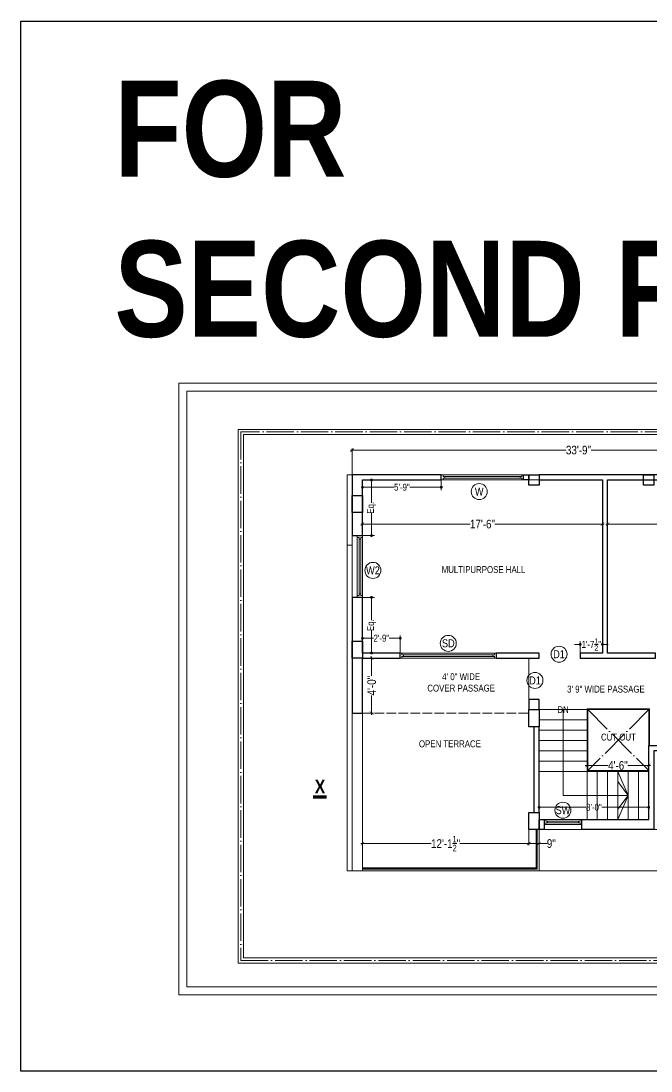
# Model space of a CAD drawing. Header units: millimetres. Extents: x 56222 to 163527, y -177397 to -121287.
# Drawn here: x 158012 to 158564, y -176844 to -175925 of the extents above; entities that cross this region are included whole.
import ezdxf

# ---------------------------------------------------------------- set-up
doc = ezdxf.new("R2010")
doc.units = ezdxf.units.MM
doc.header["$MEASUREMENT"] = 0
doc.header["$PDMODE"] = 35
doc.linetypes.add('ACAD_ISO02W100', pattern=[15, 12, -3])
doc.linetypes.add('ACAD_ISO04W100', pattern=[30, 24, -3, 0, -3])
doc.layers.get('Defpoints').update_dxf_attribs({"color": 220})
for name, color, linetype, lineweight in [('COLUMN', 1, 'Continuous', 30), ('ELEVATION', 250, 'Continuous', 9), ('FIRST FLOOR', 7, 'Continuous', 9), ('FIRST FLOOR ( DIM )', 250, 'Continuous', 9), ('FIRST FLOOR ( TEXT )', 7, 'Continuous', 9), ('FIRST FLOOR_( D - W & RAILING )', 251, 'Continuous', 9), ('FIRST FLOOR_( STAIR )', 251, 'Continuous', 9), ('GROUND FLOOR', 7, 'Continuous', 9), ('GROUND FLOOR  ( DIM )', 7, 'Continuous', 9), ('GROUND FLOOR ( DW_RAIL )', 7, 'Continuous', 9), ('SECOND FLOOR', 7, 'Continuous', 9), ('SECOND FLOOR  ( PLINE )', 251, 'Continuous', 30), ('SECOND FLOOR ( DIM )', 7, 'Continuous', 9), ('SECOND FLOOR ( DW_RAIL )', 7, 'Continuous', 9), ('SECOND FLOOR ( PLine )', 7, 'Continuous', 30), ('SECOND FLOOR ( TEXT )', 7, 'Continuous', 9), ('SECTION', 7, 'Continuous', 9), ('X_SHEET', 7, 'Continuous', 9)]:
    doc.layers.add(name, color=color, linetype=linetype, lineweight=lineweight)
doc.styles.add('Cn BT~6', font='swissc.ttf', dxfattribs={"height": 6})
doc.styles.add("Cn_BT_0'-0", font='swissc.ttf')
doc.styles.add('Cn_BT_7', font='swissc.ttf', dxfattribs={"height": 7})
doc.styles.add('Cn_BT_7½', font='swissc.ttf', dxfattribs={"height": 7.5})
doc.styles.add('KATHA', font='swissc.ttf')
doc.dimstyles.new('Cn BT~6', dxfattribs={"dimtxt": 0.18, "dimasz": 2.5, "dimexe": 2.5, "dimexo": 0, "dimgap": 0.09, "dimtad": 0, "dimdec": 3, "dimzin": 3, "dimdsep": 46, "dimlunit": 4, "dimtxsty": 'Cn BT~6', "dimblk": 'DOT', "dimcen": 0.09, "dimdle": 2, "dimclrd": 250, "dimclre": 250, "dimclrt": 5, "dimadec": 0, "dimazin": 0, "dimtfac": 0.75, "dimtdec": 3, "dimtofl": 0, "dimtmove": 0, "dimatfit": 3, "dimfxl": 1, "dimtolj": 1, "dimtzin": 0, "dimlwd": 15, "dimlwe": 15, "dimarcsym": 0})
doc.dimstyles.new('Cn_BT_7½', dxfattribs={"dimtxt": 9, "dimasz": 3, "dimexe": 1.5, "dimexo": 0, "dimgap": 0.09, "dimtad": 0, "dimdec": 3, "dimzin": 3, "dimdsep": 46, "dimlunit": 4, "dimtxsty": 'Cn_BT_7½', "dimblk": 'ARCHTICK', "dimcen": 0.09, "dimdle": 1.5, "dimclrd": 251, "dimclre": 251, "dimclrt": 14, "dimadec": 0, "dimazin": 0, "dimtfac": 0.75, "dimtdec": 3, "dimtofl": 0, "dimtmove": 0, "dimatfit": 3, "dimfxl": 0, "dimtolj": 1, "dimtzin": 0, "dimlwd": 15, "dimlwe": 15, "dimarcsym": 0})

# ---------------------------------------------------------------- blocks, each defined once
blk = doc.blocks.new('_ArchTick')
at = {"color": 0, "linetype": 'ByBlock', "const_width": 0.15}
blk.add_lwpolyline([(-0.5, -0.5), (0.5, 0.5)], dxfattribs=at)
blk = doc.blocks.new('*D400')
at = {"layer": 'Defpoints', "color": 0, "transparency": 16777216}
for p in [(158525.57, -176355.2), (158693.57, -176355.2), (158693.57, -176365.4)]:
    blk.add_point(p, dxfattribs=at)
at = {"layer": 'SECOND FLOOR ( DIM )', "color": 251, "lineweight": 15, "transparency": 16777216}
for p, q in [((158525.57, -176355.2), (158525.57, -176366.9)), ((158693.57, -176355.2), (158693.57, -176366.9)), ((158524.07, -176365.4), (158598.71, -176365.4)), ((158695.07, -176365.4), (158620.43, -176365.4))]:
    blk.add_line(p, q, dxfattribs=at)
at = {"layer": 'SECOND FLOOR ( DIM )', "color": 251, "lineweight": 15, "transparency": 16777216, "xscale": 3, "yscale": 3, "zscale": 3, "rotation": 180}
blk.add_blockref('_ArchTick', (158525.57, -176365.4), dxfattribs=at)
at = {"layer": 'SECOND FLOOR ( DIM )', "color": 251, "lineweight": 15, "transparency": 16777216, "xscale": 3, "yscale": 3, "zscale": 3}
blk.add_blockref('_ArchTick', (158693.57, -176365.4), dxfattribs=at)
at = {"layer": 'SECOND FLOOR ( DIM )', "color": 14, "transparency": 16777216, "insert": (158609.57, -176365.4), "char_height": 7.5, "attachment_point": 5, "style": 'Cn_BT_7½'}
blk.add_mtext('\\A1;14\'-0"', dxfattribs=at)
blk = doc.blocks.new('*D399')
at = {"layer": 'Defpoints', "color": 0, "transparency": 16777216}
for p in [(158311.07, -176355.2), (158521.07, -176355.2), (158311.07, -176365.4)]:
    blk.add_point(p, dxfattribs=at)
at = {"layer": 'SECOND FLOOR ( DIM )', "color": 251, "lineweight": 15, "transparency": 16777216}
for p, q in [((158311.07, -176355.2), (158311.07, -176366.9)), ((158521.07, -176355.2), (158521.07, -176366.9)), ((158309.57, -176365.4), (158405.21, -176365.4)), ((158522.57, -176365.4), (158426.93, -176365.4))]:
    blk.add_line(p, q, dxfattribs=at)
at = {"layer": 'SECOND FLOOR ( DIM )', "color": 251, "lineweight": 15, "transparency": 16777216, "xscale": 3, "yscale": 3, "zscale": 3, "rotation": 180}
blk.add_blockref('_ArchTick', (158311.07, -176365.4), dxfattribs=at)
at = {"layer": 'SECOND FLOOR ( DIM )', "color": 251, "lineweight": 15, "transparency": 16777216, "xscale": 3, "yscale": 3, "zscale": 3}
blk.add_blockref('_ArchTick', (158521.07, -176365.4), dxfattribs=at)
at = {"layer": 'SECOND FLOOR ( DIM )', "color": 14, "transparency": 16777216, "insert": (158416.07, -176365.4), "char_height": 7.5, "attachment_point": 5, "style": 'Cn_BT_7½'}
blk.add_mtext('\\A1;17\'-6"', dxfattribs=at)
blk = doc.blocks.new('*D398')
at = {"layer": 'Defpoints', "color": 0, "transparency": 16777216}
for p in [(158302.07, -176300.64), (158302.07, -176322.2), (158707.07, -176322.2)]:
    blk.add_point(p, dxfattribs=at)
at = {"layer": 'SECOND FLOOR ( DIM )', "color": 251, "lineweight": 15, "transparency": 16777216}
for p, q in [((158300.57, -176300.64), (158489.03, -176300.64)), ((158302.07, -176322.2), (158302.07, -176299.14)), ((158708.57, -176300.64), (158511.1, -176300.64)), ((158707.07, -176322.2), (158707.07, -176299.14))]:
    blk.add_line(p, q, dxfattribs=at)
at = {"layer": 'SECOND FLOOR ( DIM )', "color": 251, "lineweight": 15, "transparency": 16777216, "xscale": 3, "yscale": 3, "zscale": 3, "rotation": 180}
blk.add_blockref('_ArchTick', (158302.07, -176300.64), dxfattribs=at)
at = {"layer": 'SECOND FLOOR ( DIM )', "color": 251, "lineweight": 15, "transparency": 16777216, "xscale": 3, "yscale": 3, "zscale": 3}
blk.add_blockref('_ArchTick', (158707.07, -176300.64), dxfattribs=at)
at = {"layer": 'SECOND FLOOR ( DIM )', "color": 14, "transparency": 16777216, "insert": (158500.07, -176300.64), "char_height": 7.5, "attachment_point": 5, "style": 'Cn_BT_7½'}
blk.add_mtext('\\A1;33\'-9"', dxfattribs=at)
blk = doc.blocks.new('_Dot')
at = {"color": 0, "linetype": 'ByBlock', "lineweight": -2}
blk.add_line((-0.5, 0), (-1, 0), dxfattribs=at)
at = {"color": 0, "linetype": 'ByBlock', "const_width": 0.5}
blk.add_lwpolyline([(-0.25, 0, 1), (0.25, 0, 1)], format="xyb", close=True, dxfattribs=at)
blk = doc.blocks.new('*D397')
at = {"layer": 'Defpoints', "color": 0, "transparency": 16777216}
for p in [(158465.57, -176605.7), (158561.57, -176605.7), (158561.57, -176613.17)]:
    blk.add_point(p, dxfattribs=at)
at = {"layer": 'SECOND FLOOR ( DIM )', "color": 250, "lineweight": 15, "transparency": 16777216}
for p, q in [((158465.57, -176605.7), (158465.57, -176615.67)), ((158561.57, -176605.7), (158561.57, -176615.67)), ((158468.07, -176613.17), (158506.73, -176613.17)), ((158559.07, -176613.17), (158520.4, -176613.17))]:
    blk.add_line(p, q, dxfattribs=at)
at = {"layer": 'SECOND FLOOR ( DIM )', "color": 250, "lineweight": 15, "transparency": 16777216, "xscale": 2.5, "yscale": 2.5, "zscale": 2.5, "rotation": 180}
blk.add_blockref('_Dot', (158465.57, -176613.17), dxfattribs=at)
at = {"layer": 'SECOND FLOOR ( DIM )', "color": 250, "lineweight": 15, "transparency": 16777216, "xscale": 2.5, "yscale": 2.5, "zscale": 2.5}
blk.add_blockref('_Dot', (158561.57, -176613.17), dxfattribs=at)
at = {"layer": 'SECOND FLOOR ( DIM )', "color": 5, "transparency": 16777216, "insert": (158513.57, -176613.17), "char_height": 6, "attachment_point": 5, "style": 'Cn BT~6'}
blk.add_mtext('\\A1;8\'-0"', dxfattribs=at)
blk = doc.blocks.new('*D396')
at = {"layer": 'Defpoints', "color": 0, "transparency": 16777216}
for p in [(158561.57, -176576.56), (158507.57, -176581.7), (158561.57, -176581.7)]:
    blk.add_point(p, dxfattribs=at)
at = {"layer": 'SECOND FLOOR ( DIM )', "color": 251, "lineweight": 15, "transparency": 16777216}
for p, q in [((158506.07, -176576.56), (158525.97, -176576.56)), ((158507.57, -176581.7), (158507.57, -176575.06)), ((158563.07, -176576.56), (158543.17, -176576.56)), ((158561.57, -176581.7), (158561.57, -176575.06))]:
    blk.add_line(p, q, dxfattribs=at)
at = {"layer": 'SECOND FLOOR ( DIM )', "color": 251, "lineweight": 15, "transparency": 16777216, "xscale": 3, "yscale": 3, "zscale": 3, "rotation": 180}
blk.add_blockref('_ArchTick', (158507.57, -176576.56), dxfattribs=at)
at = {"layer": 'SECOND FLOOR ( DIM )', "color": 251, "lineweight": 15, "transparency": 16777216, "xscale": 3, "yscale": 3, "zscale": 3}
blk.add_blockref('_ArchTick', (158561.57, -176576.56), dxfattribs=at)
at = {"layer": 'SECOND FLOOR ( DIM )', "color": 14, "transparency": 16777216, "insert": (158534.57, -176576.56), "char_height": 7.5, "attachment_point": 5, "style": 'Cn_BT_7½'}
blk.add_mtext('\\A1;4\'-6"', dxfattribs=at)
blk = doc.blocks.new('*D395')
at = {"layer": 'Defpoints', "color": 0, "transparency": 16777216}
for p in [(158456.57, -176632.7), (158456.57, -176644.87), (158311.07, -176668.7)]:
    blk.add_point(p, dxfattribs=at)
at = {"layer": 'SECOND FLOOR ( DIM )', "color": 251, "lineweight": 15, "transparency": 16777216}
for p, q in [((158456.57, -176632.7), (158456.57, -176646.37)), ((158309.57, -176644.87), (158371.28, -176644.87)), ((158311.07, -176668.7), (158311.07, -176643.37)), ((158458.07, -176644.87), (158396.35, -176644.87))]:
    blk.add_line(p, q, dxfattribs=at)
at = {"layer": 'SECOND FLOOR ( DIM )', "color": 251, "lineweight": 15, "transparency": 16777216, "xscale": 3, "yscale": 3, "zscale": 3, "rotation": 180}
blk.add_blockref('_ArchTick', (158311.07, -176644.87), dxfattribs=at)
at = {"layer": 'SECOND FLOOR ( DIM )', "color": 251, "lineweight": 15, "transparency": 16777216, "xscale": 3, "yscale": 3, "zscale": 3}
blk.add_blockref('_ArchTick', (158456.57, -176644.87), dxfattribs=at)
at = {"layer": 'SECOND FLOOR ( DIM )', "color": 14, "transparency": 16777216, "insert": (158383.82, -176644.87), "char_height": 7.5, "attachment_point": 5, "style": 'Cn_BT_7½'}
blk.add_mtext('\\A1;12\'-1{\\H0.750000x;\\S1/2;}"', dxfattribs=at)
blk = doc.blocks.new('*D394')
at = {"layer": 'Defpoints', "color": 0, "transparency": 16777216}
for p in [(158456.57, -176632.7), (158465.57, -176632.7), (158465.57, -176644.87)]:
    blk.add_point(p, dxfattribs=at)
at = {"layer": 'SECOND FLOOR ( DIM )', "color": 251, "lineweight": 15, "transparency": 16777216}
for p, q in [((158456.57, -176632.7), (158456.57, -176646.37)), ((158465.57, -176632.7), (158465.57, -176646.37)), ((158455.07, -176644.87), (158467.07, -176644.87)), ((158472.66, -176644.87), (158465.57, -176644.87))]:
    blk.add_line(p, q, dxfattribs=at)
at = {"layer": 'SECOND FLOOR ( DIM )', "color": 251, "lineweight": 15, "transparency": 16777216, "xscale": 3, "yscale": 3, "zscale": 3, "rotation": 180}
blk.add_blockref('_ArchTick', (158456.57, -176644.87), dxfattribs=at)
at = {"layer": 'SECOND FLOOR ( DIM )', "color": 251, "lineweight": 15, "transparency": 16777216, "xscale": 3, "yscale": 3, "zscale": 3}
blk.add_blockref('_ArchTick', (158465.57, -176644.87), dxfattribs=at)
at = {"layer": 'SECOND FLOOR ( DIM )', "color": 14, "transparency": 16777216, "insert": (158476.31, -176644.87), "char_height": 7.5, "attachment_point": 5, "style": 'Cn_BT_7½'}
blk.add_mtext('\\A1;9"', dxfattribs=at)
blk = doc.blocks.new('*D390')
at = {"layer": 'Defpoints', "color": 0, "transparency": 16777216}
for p in [(158311.07, -176482.7), (158311.07, -176530.7), (158319.11, -176530.7)]:
    blk.add_point(p, dxfattribs=at)
at = {"layer": 'SECOND FLOOR ( DIM )', "color": 251, "lineweight": 15, "transparency": 16777216}
for p, q in [((158311.07, -176482.7), (158320.61, -176482.7)), ((158319.11, -176481.2), (158319.11, -176498.1)), ((158319.11, -176532.2), (158319.11, -176515.3)), ((158311.07, -176530.7), (158320.61, -176530.7))]:
    blk.add_line(p, q, dxfattribs=at)
at = {"layer": 'SECOND FLOOR ( DIM )', "color": 251, "lineweight": 15, "transparency": 16777216, "xscale": 3, "yscale": 3, "zscale": 3}
for p, rotation in [((158319.11, -176482.7), 90), ((158319.11, -176530.7), 270)]:
    blk.add_blockref('_ArchTick', p, dxfattribs=dict(at, rotation=rotation))
at = {"layer": 'SECOND FLOOR ( DIM )', "color": 14, "transparency": 16777216, "insert": (158319.11, -176506.7), "char_height": 7.5, "attachment_point": 5, "rotation": 90, "style": 'Cn_BT_7½'}
blk.add_mtext('\\A1;4\'-0"', dxfattribs=at)
blk = doc.blocks.new('*D389')
at = {"layer": 'Defpoints', "color": 0, "transparency": 16777216}
for p in [(158501.57, -176470.65), (158501.57, -176478.2), (158521.07, -176478.2)]:
    blk.add_point(p, dxfattribs=at)
at = {"layer": 'SECOND FLOOR ( DIM )', "color": 250, "lineweight": 15, "transparency": 16777216}
for p, q in [((158501.57, -176478.2), (158501.57, -176468.15)), ((158521.07, -176478.2), (158521.07, -176468.15)), ((158499.07, -176470.65), (158496.57, -176470.65)), ((158523.57, -176470.65), (158526.07, -176470.65))]:
    blk.add_line(p, q, dxfattribs=at)
at = {"layer": 'SECOND FLOOR ( DIM )', "color": 250, "lineweight": 15, "transparency": 16777216, "xscale": 2.5, "yscale": 2.5, "zscale": 2.5}
blk.add_blockref('_Dot', (158501.57, -176470.65), dxfattribs=at)
at = {"layer": 'SECOND FLOOR ( DIM )', "color": 250, "lineweight": 15, "transparency": 16777216, "xscale": 2.5, "yscale": 2.5, "zscale": 2.5, "rotation": 180}
blk.add_blockref('_Dot', (158521.07, -176470.65), dxfattribs=at)
at = {"layer": 'SECOND FLOOR ( DIM )', "color": 5, "transparency": 16777216, "insert": (158511.32, -176470.65), "char_height": 6, "attachment_point": 5, "style": 'Cn BT~6'}
blk.add_mtext('\\A1;1\'-7{\\H0.750000x;\\S1/2;}"', dxfattribs=at)
blk = doc.blocks.new('*D386')
at = {"layer": 'Defpoints', "color": 0, "transparency": 16777216}
for p in [(158344.07, -176465.22), (158311.07, -176478.2), (158344.07, -176478.2)]:
    blk.add_point(p, dxfattribs=at)
at = {"layer": 'ELEVATION', "color": 250, "lineweight": 15, "transparency": 16777216}
for p, q in [((158311.07, -176478.2), (158311.07, -176462.72)), ((158313.57, -176465.22), (158320.74, -176465.22)), ((158341.57, -176465.22), (158334.4, -176465.22)), ((158344.07, -176478.2), (158344.07, -176462.72))]:
    blk.add_line(p, q, dxfattribs=at)
at = {"layer": 'ELEVATION', "color": 250, "lineweight": 15, "transparency": 16777216, "xscale": 2.5, "yscale": 2.5, "zscale": 2.5, "rotation": 180}
blk.add_blockref('_Dot', (158311.07, -176465.22), dxfattribs=at)
at = {"layer": 'ELEVATION', "color": 250, "lineweight": 15, "transparency": 16777216, "xscale": 2.5, "yscale": 2.5, "zscale": 2.5}
blk.add_blockref('_Dot', (158344.07, -176465.22), dxfattribs=at)
at = {"layer": 'ELEVATION', "color": 5, "transparency": 16777216, "insert": (158327.57, -176465.22), "char_height": 6, "attachment_point": 5, "style": 'Cn BT~6'}
blk.add_mtext('\\A1;2\'-9"', dxfattribs=at)
blk = doc.blocks.new('*D384')
at = {"layer": 'Defpoints', "color": 0, "transparency": 16777216}
for p in [(158311.07, -176326.7), (158311.07, -176375.45), (158318.96, -176375.45)]:
    blk.add_point(p, dxfattribs=at)
at = {"layer": 'FIRST FLOOR ( DIM )', "color": 250, "lineweight": 15, "transparency": 16777216}
for p, q in [((158311.07, -176326.7), (158321.46, -176326.7)), ((158318.96, -176329.2), (158318.96, -176346.72)), ((158318.96, -176372.95), (158318.96, -176355.43)), ((158311.07, -176375.45), (158321.46, -176375.45))]:
    blk.add_line(p, q, dxfattribs=at)
at = {"layer": 'FIRST FLOOR ( DIM )', "color": 250, "lineweight": 15, "transparency": 16777216, "xscale": 2.5, "yscale": 2.5, "zscale": 2.5}
for p, rotation in [((158318.96, -176326.7), 90), ((158318.96, -176375.45), 270)]:
    blk.add_blockref('_Dot', p, dxfattribs=dict(at, rotation=rotation))
at = {"layer": 'FIRST FLOOR ( DIM )', "color": 5, "transparency": 16777216, "insert": (158318.96, -176351.08), "char_height": 6, "attachment_point": 5, "rotation": 90, "style": 'Cn BT~6'}
blk.add_mtext('\\A1;Eq.', dxfattribs=at)
blk = doc.blocks.new('*D383')
at = {"layer": 'Defpoints', "color": 0, "transparency": 16777216}
for p in [(158311.07, -176429.45), (158311.07, -176478.2), (158318.96, -176478.2)]:
    blk.add_point(p, dxfattribs=at)
at = {"layer": 'FIRST FLOOR ( DIM )', "color": 250, "lineweight": 15, "transparency": 16777216}
for p, q in [((158311.07, -176429.45), (158321.46, -176429.45)), ((158318.96, -176431.95), (158318.96, -176449.47)), ((158318.96, -176475.7), (158318.96, -176458.18)), ((158311.07, -176478.2), (158321.46, -176478.2))]:
    blk.add_line(p, q, dxfattribs=at)
at = {"layer": 'FIRST FLOOR ( DIM )', "color": 250, "lineweight": 15, "transparency": 16777216, "xscale": 2.5, "yscale": 2.5, "zscale": 2.5}
for p, rotation in [((158318.96, -176429.45), 90), ((158318.96, -176478.2), 270)]:
    blk.add_blockref('_Dot', p, dxfattribs=dict(at, rotation=rotation))
at = {"layer": 'FIRST FLOOR ( DIM )', "color": 5, "transparency": 16777216, "insert": (158318.96, -176453.83), "char_height": 6, "attachment_point": 5, "rotation": 90, "style": 'Cn BT~6'}
blk.add_mtext('\\A1;Eq.', dxfattribs=at)
blk = doc.blocks.new('*D382')
at = {"layer": 'Defpoints', "color": 0, "transparency": 16777216}
for p in [(158311.07, -176326.7), (158380.07, -176326.7), (158380.07, -176333.12)]:
    blk.add_point(p, dxfattribs=at)
at = {"layer": 'FIRST FLOOR ( DIM )', "color": 250, "lineweight": 15, "transparency": 16777216}
for p, q in [((158311.07, -176326.7), (158311.07, -176335.62)), ((158380.07, -176326.7), (158380.07, -176335.62)), ((158313.57, -176333.12), (158338.72, -176333.12)), ((158377.57, -176333.12), (158352.41, -176333.12))]:
    blk.add_line(p, q, dxfattribs=at)
at = {"layer": 'FIRST FLOOR ( DIM )', "color": 250, "lineweight": 15, "transparency": 16777216, "xscale": 2.5, "yscale": 2.5, "zscale": 2.5, "rotation": 180}
blk.add_blockref('_Dot', (158311.07, -176333.12), dxfattribs=at)
at = {"layer": 'FIRST FLOOR ( DIM )', "color": 250, "lineweight": 15, "transparency": 16777216, "xscale": 2.5, "yscale": 2.5, "zscale": 2.5}
blk.add_blockref('_Dot', (158380.07, -176333.12), dxfattribs=at)
at = {"layer": 'FIRST FLOOR ( DIM )', "color": 5, "transparency": 16777216, "insert": (158345.57, -176333.12), "char_height": 6, "attachment_point": 5, "style": 'Cn BT~6'}
blk.add_mtext('\\A1;5\'-9"', dxfattribs=at)

msp = doc.modelspace()

# ---------------------------------------------------------------- linework, layer by layer
at = {"layer": 'COLUMN'}
for points in [[(158456.56697, -176322.2007), (158465.56697, -176322.2007), (158465.56697, -176331.2007), (158456.56697, -176331.2007)], [(158557.06697, -176322.2007), (158566.06697, -176322.2007), (158566.06697, -176331.2007), (158557.06697, -176331.2007)], [(158302.06697, -176340.2007), (158311.06697, -176340.2007), (158311.06697, -176355.2007), (158302.06697, -176355.2007)], [(158302.06697, -176467.7007), (158311.06697, -176467.7007), (158311.06697, -176482.7007), (158302.06697, -176482.7007)], [(158456.56697, -176527.7007), (158465.56697, -176527.7007), (158465.56697, -176542.7007), (158456.56697, -176542.7007)], [(158456.56697, -176617.7007), (158465.56697, -176617.7007), (158465.56697, -176632.7007), (158456.56697, -176632.7007)]]:
    msp.add_lwpolyline(points, close=True, dxfattribs=at)
at = {"layer": 'FIRST FLOOR', "color": 1}
msp.add_line((158503.06697, -176623.7007), (158503.06697, -176632.7007), dxfattribs=at)
at = {"layer": 'FIRST FLOOR ( DIM )', "color": 1}
msp.add_lwpolyline([(158302.06697, -176322.2007), (158297.56697, -176322.2007), (158297.56697, -176668.7007), (158465.56697, -176668.7007), (158465.56697, -176632.7007)], dxfattribs=at)
at = {"layer": 'FIRST FLOOR ( DIM )', "color": 5}
for centre in [(158413.23577, -176336.89263), (158320.2245, -176405.84726), (158386.16962, -176469.7051), (158483.06633, -176479.18488), (158462.02437, -176502.13541), (158486.48408, -176615.71062)]:
    msp.add_circle(centre, 7, dxfattribs=at)
at = {"layer": 'FIRST FLOOR_( D - W & RAILING )', "color": 32}
msp.add_lwpolyline([(158311.06697, -176667.2007), (158311.06697, -176666.2007), (158463.06697, -176666.2007), (158463.06697, -176632.7007), (158464.06697, -176632.7007), (158464.06697, -176667.2007), (158311.06697, -176667.2007), (158311.06697, -176666.5007), (158463.36697, -176666.5007), (158463.36697, -176632.7007), (158464.06697, -176632.7007), (158464.06697, -176667.2007)], close=True, dxfattribs=at)
at = {"layer": 'FIRST FLOOR_( STAIR )'}
for p, q in [((158507.56697, -176527.7007), (158465.56697, -176527.7007)), ((158507.56697, -176527.7007), (158507.56697, -176623.7007)), ((158507.56697, -176536.7007), (158465.56697, -176536.7007)), ((158507.56697, -176545.7007), (158465.56697, -176545.7007)), ((158507.56697, -176554.7007), (158465.56697, -176554.7007)), ((158507.56697, -176563.7007), (158465.56697, -176563.7007)), ((158507.56697, -176572.7007), (158465.56697, -176572.7007)), ((158561.56697, -176581.7007), (158465.56697, -176581.7007)), ((158516.56697, -176581.7007), (158516.56697, -176623.7007)), ((158525.56697, -176581.7007), (158525.56697, -176623.7007)), ((158534.56697, -176581.7007), (158534.56697, -176623.7007)), ((158543.56697, -176581.7007), (158543.56697, -176623.7007)), ((158552.56697, -176581.7007), (158552.56697, -176623.7007))]:
    msp.add_line(p, q, dxfattribs=at)
msp.add_lwpolyline([(158543.56697, -176602.7007), (158534.56697, -176581.7007), (158534.56697, -176590.7007), (158543.56697, -176602.7007), (158534.56697, -176623.7007), (158534.56697, -176614.7007), (158543.56697, -176602.7007), (158486.56697, -176602.7007), (158486.56697, -176527.7007)], dxfattribs=at)
at = {"layer": 'GROUND FLOOR'}
for p, q in [((158202.31697, -176282.4507), (158702.56695, -176282.4507)), ((158202.31697, -176282.4507), (158202.31697, -176749.4507)), ((158206.81697, -176286.9507), (158702.56695, -176286.9507)), ((158206.81697, -176286.9507), (158206.81697, -176744.9507)), ((158206.81697, -176744.9507), (158702.56697, -176744.9507)), ((158202.31697, -176749.4507), (158702.56697, -176749.4507))]:
    msp.add_line(p, q, dxfattribs=at)
at = {"layer": 'GROUND FLOOR', "color": 1, "linetype": 'ACAD_ISO04W100'}
msp.add_lwpolyline([(158702.56695, -176284.7007), (158204.56697, -176284.7007), (158204.56697, -176747.2007), (158702.56697, -176747.2007)], dxfattribs=at)
at = {"layer": 'GROUND FLOOR  ( DIM )'}
msp.add_lwpolyline([(158297.56697, -176322.2007), (158302.06697, -176322.2007), (158302.06697, -176383.7007), (158297.56697, -176383.7007)], close=True, dxfattribs=at)
at = {"layer": 'GROUND FLOOR ( DW_RAIL )'}
msp.add_lwpolyline([(158503.06697, -176623.7007), (158501.56697, -176623.7007), (158501.56697, -176625.2007), (158500.06697, -176625.2007), (158500.06697, -176626.7007), (158473.06697, -176626.7007), (158473.06697, -176625.2007), (158471.56697, -176625.2007), (158471.56697, -176623.7007), (158470.06697, -176623.7007), (158470.06697, -176628.2007), (158471.56697, -176628.2007), (158471.56697, -176626.7007), (158473.06697, -176626.7007), (158473.06697, -176625.2007), (158500.06697, -176625.2007), (158500.06697, -176626.7007), (158501.56697, -176626.7007), (158501.56697, -176628.2007), (158503.06697, -176628.2007), (158503.06697, -176623.7007), (158470.06697, -176623.7007), (158470.06697, -176628.2007), (158503.06697, -176628.2007)], close=True, dxfattribs=at)
at = {"layer": 'SECOND FLOOR'}
for p, q in [((158302.06697, -176322.2007), (158702.56697, -176322.2007)), ((158302.06697, -176322.2007), (158302.06697, -176668.7007)), ((158380.06697, -176322.2007), (158380.06697, -176326.7007)), ((158452.06697, -176322.2007), (158452.06697, -176326.7007)), ((158465.56697, -176322.2007), (158465.56697, -176326.7007)), ((158311.06697, -176478.2007), (158311.06697, -176326.7007)), ((158311.06697, -176326.7007), (158521.06697, -176326.7007)), ((158521.06697, -176326.7007), (158521.06697, -176478.2007)), ((158525.56697, -176326.7007), (158693.56697, -176326.7007)), ((158525.56697, -176478.2007), (158525.56697, -176326.7007)), ((158311.06697, -176375.4507), (158302.06697, -176375.4507)), ((158311.06697, -176429.4507), (158302.06697, -176429.4507)), ((158311.06697, -176478.2007), (158465.56697, -176478.2007)), ((158344.06697, -176482.7007), (158344.06697, -176478.2007)), ((158428.06697, -176482.7007), (158428.06697, -176478.2007)), ((158465.56697, -176482.7007), (158465.56697, -176478.2007)), ((158465.56697, -176478.2007), (158465.56697, -176482.7007)), ((158501.56697, -176478.2007), (158501.56697, -176482.7007)), ((158501.56697, -176478.2007), (158521.06697, -176478.2007)), ((158525.56697, -176478.2007), (158567.56697, -176478.2007)), ((158311.06697, -176482.7007), (158465.56697, -176482.7007)), ((158311.06697, -176668.7007), (158311.06697, -176482.7007)), ((158456.56697, -176530.7007), (158456.56697, -176482.7007)), ((158501.56697, -176482.7007), (158567.56697, -176482.7007)), ((158456.29455, -176518.7007), (158465.56697, -176518.7007)), ((158465.56697, -176632.7007), (158465.56697, -176518.7007)), ((158311.06697, -176530.7007), (158302.06697, -176530.7007)), ((158461.06697, -176617.7007), (158461.06697, -176542.7007)), ((158561.56697, -176559.2007), (158561.56697, -176623.7007)), ((158603.56697, -176559.2007), (158561.56697, -176559.2007)), ((158561.56697, -176623.7007), (158465.56697, -176623.7007)), ((158470.06697, -176632.7007), (158470.06697, -176623.7007)), ((158503.06697, -176632.7007), (158503.06697, -176623.7007)), ((158702.56697, -176632.7007), (158456.56697, -176632.7007)), ((158311.06697, -176668.7007), (158302.06697, -176668.7007)), ((158702.56697, -176668.7007), (158302.06697, -176668.7007))]:
    msp.add_line(p, q, dxfattribs=at)
at = {"layer": 'SECOND FLOOR', "color": 1, "linetype": 'ACAD_ISO04W100'}
for p, q in [((158508.26697, -176527.7007), (158561.56697, -176581.0007)), ((158561.56697, -176527.7007), (158508.26697, -176581.0007))]:
    msp.add_line(p, q, dxfattribs=at)
at = {"layer": 'SECOND FLOOR', "color": 1, "linetype": 'ACAD_ISO02W100', "ltscale": 0.7}
msp.add_lwpolyline([(158311.06697, -176530.7007), (158456.56697, -176530.7007)], dxfattribs=at)
at = {"layer": 'SECOND FLOOR  ( PLINE )'}
for points in [[(158311.06697, -176326.7007), (158380.06697, -176326.7007), (158380.06697, -176322.2007), (158302.06697, -176322.2007), (158302.06697, -176375.4507), (158311.06697, -176375.4507)], [(158456.56697, -176326.7007), (158452.06697, -176326.7007), (158452.06697, -176322.2007), (158456.56697, -176322.2007)], [(158597.56697, -176322.2007), (158465.56697, -176322.2007), (158465.56697, -176326.7007), (158521.06697, -176326.7007), (158521.06697, -176478.2007), (158501.56697, -176478.2007), (158501.56697, -176482.7007), (158567.56697, -176482.7007), (158567.56697, -176478.2007), (158525.56697, -176478.2007), (158525.56697, -176326.7007), (158597.56697, -176326.7007)], [(158344.06697, -176478.2007), (158311.06697, -176478.2007), (158311.06697, -176429.4507), (158306.56697, -176429.4507), (158302.06697, -176429.4507), (158302.06697, -176530.7007), (158311.06697, -176530.7007), (158311.06697, -176482.7007), (158344.06697, -176482.7007)], [(158465.56697, -176478.2007), (158428.06697, -176478.2007), (158428.06697, -176482.7007), (158465.56697, -176482.7007)], [(158456.56697, -176527.7007), (158465.56697, -176527.7007), (158465.56697, -176518.7007), (158456.56697, -176518.7007)], [(158465.56697, -176542.7007), (158461.06697, -176542.7007), (158461.06697, -176617.7007), (158465.56697, -176617.7007)]]:
    msp.add_lwpolyline(points, close=True, dxfattribs=at)
at = {"layer": 'SECOND FLOOR ( DW_RAIL )'}
for points in [[(158452.06697, -176322.2007), (158450.56697, -176322.2007), (158450.56697, -176323.7007), (158449.06697, -176323.7007), (158449.06697, -176325.2007), (158383.06697, -176325.2007), (158383.06697, -176323.7007), (158381.56697, -176323.7007), (158381.56697, -176322.2007), (158380.06697, -176322.2007), (158380.06697, -176326.7007), (158381.56697, -176326.7007), (158381.56697, -176325.2007), (158383.06697, -176325.2007), (158383.06697, -176323.7007), (158449.06697, -176323.7007), (158449.06697, -176325.2007), (158450.56697, -176325.2007), (158450.56697, -176326.7007), (158452.06697, -176326.7007), (158452.06697, -176322.2007), (158380.06697, -176322.2007), (158380.06697, -176326.7007), (158452.06697, -176326.7007)], [(158311.06697, -176429.4507), (158311.06697, -176427.9507), (158309.56697, -176427.9507), (158309.56697, -176426.4507), (158308.06697, -176426.4507), (158308.06697, -176378.4507), (158309.56697, -176378.4507), (158309.56697, -176376.9507), (158311.06697, -176376.9507), (158311.06697, -176375.4507), (158306.56697, -176375.4507), (158306.56697, -176376.9507), (158308.06697, -176376.9507), (158308.06697, -176378.4507), (158309.56697, -176378.4507), (158309.56697, -176426.4507), (158308.06697, -176426.4507), (158308.06697, -176427.9507), (158306.56697, -176427.9507), (158306.56697, -176429.4507), (158311.06697, -176429.4507), (158311.06697, -176375.4507), (158306.56697, -176375.4507), (158306.56697, -176429.4507)], [(158428.06697, -176478.2007), (158426.56697, -176478.2007), (158426.56697, -176479.7007), (158425.06697, -176479.7007), (158425.06697, -176481.2007), (158347.06697, -176481.2007), (158347.06697, -176479.7007), (158345.56697, -176479.7007), (158345.56697, -176478.2007), (158344.06697, -176478.2007), (158344.06697, -176482.7007), (158345.56697, -176482.7007), (158345.56697, -176481.2007), (158347.06697, -176481.2007), (158347.06697, -176479.7007), (158425.06697, -176479.7007), (158425.06697, -176481.2007), (158426.56697, -176481.2007), (158426.56697, -176482.7007), (158428.06697, -176482.7007), (158428.06697, -176478.2007), (158344.06697, -176478.2007), (158344.06697, -176482.7007), (158428.06697, -176482.7007)]]:
    msp.add_lwpolyline(points, close=True, dxfattribs=at)
at = {"layer": 'SECOND FLOOR ( DW_RAIL )', "color": 32}
for points in [[(158508.26697, -176527.7007), (158561.56697, -176527.7007), (158561.56697, -176559.2007), (158562.26697, -176559.2007), (158562.26697, -176527.0007), (158507.56697, -176527.0007), (158507.56697, -176581.7007), (158561.56697, -176581.7007), (158561.56697, -176581.0007), (158508.26697, -176581.0007), (158508.26697, -176527.7007)], [(158508.26697, -176527.7007), (158507.56697, -176527.7007), (158507.56697, -176581.7007), (158561.56697, -176581.7007), (158561.56697, -176581.0007), (158508.26697, -176581.0007), (158508.26697, -176527.7007)]]:
    msp.add_lwpolyline(points, dxfattribs=at)
at = {"layer": 'SECOND FLOOR ( PLine )'}
for points in [[(158566.06697, -176632.7007), (158503.06697, -176632.7007), (158503.06697, -176623.7007), (158561.56697, -176623.7007), (158561.56697, -176559.2007), (158573.56697, -176559.2007), (158573.56697, -176563.7007), (158566.06697, -176563.7007)], [(158470.06697, -176632.7007), (158465.56697, -176632.7007), (158465.56697, -176623.7007), (158470.06697, -176623.7007)]]:
    msp.add_lwpolyline(points, close=True, dxfattribs=at)
at = {"layer": 'SECTION', "color": 5}
msp.add_lwpolyline([(158273.63653, -176602.7007, 12, 12, 0), (158273.63653, -176605.7007, 0, 0, 0), (158728.76573, -176605.7007, 12, 12, 0), (158728.76573, -176602.7007, 12, 12, 0)], format="xyseb", dxfattribs=at)
at = {"layer": 'X_SHEET', "color": 5, "lineweight": 30}
msp.add_lwpolyline([(158012.2568, -175925.18368), (160052.85243, -175925.18368), (160052.85243, -176843.87025), (158012.2568, -176843.87025)], close=True, dxfattribs=at)
at = {"layer": 'X_SHEET'}
for points in [[(158917.62861, -176777.08465), (158150.48024, -176777.08465), (158150.48024, -176242.15184), (158917.62861, -176242.15184)], [(158910.62861, -176770.08465), (158157.48024, -176770.08465), (158157.48024, -176249.15184), (158910.62861, -176249.15184)]]:
    msp.add_lwpolyline(points, close=True, dxfattribs=at)

# ---------------------------------------------------------------- texts
at = {"layer": 'FIRST FLOOR ( DIM )', "color": 5, "char_height": 7, "attachment_point": 5, "style": 'Cn_BT_7'}
for s, insert in [('W', (158413.23577, -176336.89263)), ('W2', (158320.2245, -176405.84726)), ('SD', (158386.16962, -176469.7051)), ('D1', (158483.06633, -176479.18488)), ('D1', (158462.02437, -176502.13541)), ('SW', (158486.48408, -176615.71062))]:
    msp.add_mtext(s, dxfattribs=dict(at, insert=insert))
at = {"layer": 'FIRST FLOOR ( TEXT )', "insert": (158486.56697, -176527.7007), "char_height": 6, "attachment_point": 5, "style": 'KATHA'}
msp.add_mtext('DN', dxfattribs=at)
at = {"layer": 'SECOND FLOOR ( TEXT )', "char_height": 6, "attachment_point": 5, "style": 'KATHA'}
for s, insert in [('MULTIPURPOSE HALL', (158416.99528, -176405.2087)), ('4\' 0" WIDE \\PCOVER PASSAGE', (158397.42805, -176503.90681)), ('3\' 9" WIDE PASSAGE', (158524.11059, -176509.79961)), ('OPEN TERRACE', (158387.59175, -176557.64292))]:
    msp.add_mtext(s, dxfattribs=dict(at, insert=insert))
at = {"layer": 'SECOND FLOOR ( TEXT )', "color": 1, "insert": (158535.07598, -176551.7537), "char_height": 6, "attachment_point": 5, "style": "Cn_BT_0'-0"}
msp.add_mtext('CUT OUT', dxfattribs=at)
at = {"layer": 'SECTION', "color": 5, "insert": (158269.36017, -176601.06205), "char_height": 12, "attachment_point": 7, "line_spacing_factor": 1.157143, "style": "Cn_BT_0'-0"}
msp.add_mtext('{\\fSwis721 Cn BT|b1|i0|c0|p34;X}', dxfattribs=at)
at = {"layer": 'X_SHEET', "color": 5, "ltscale": 0.25, "insert": (158094.00439, -175977.48289), "char_height": 84, "attachment_point": 1, "style": "Cn_BT_0'-0"}
msp.add_mtext('{\\fSwis721 Cn BT|b1|i0|c0|p34;FOR\\PSECOND FLOOR SLAB ~( AUG~12~2025 )}', dxfattribs=at)

# ---------------------------------------------------------------- dimensions: what is measured, and where the dimension line sits
at = {"layer": 'ELEVATION'}
dim = msp.add_linear_dim(base=(158344.06697, -176465.22039), p1=(158311.06697, -176478.2007), p2=(158344.06697, -176478.2007), dimstyle='Cn BT~6', dxfattribs=at)
dim.commit()
dim.dimension.update_dxf_attribs({"geometry": '*D386', "text_midpoint": (158327.56697, -176465.22039)})
at = {"layer": 'FIRST FLOOR ( DIM )', "color": 1}
dim = msp.add_linear_dim(base=(158380.06697, -176333.11648), p1=(158311.06697, -176326.7007), p2=(158380.06697, -176326.7007), dimstyle='Cn BT~6', dxfattribs=at)
dim.commit()
dim.dimension.update_dxf_attribs({"geometry": '*D382', "text_midpoint": (158345.56697, -176333.11648)})
for base, p1, p2, picture, middle in [((158318.95714, -176375.4507), (158311.06697, -176326.7007), (158311.06697, -176375.4507), '*D384', (158318.95714, -176351.0757)), ((158318.95714, -176478.2007), (158311.06697, -176429.4507), (158311.06697, -176478.2007), '*D383', (158318.95714, -176453.8257))]:
    dim = msp.add_linear_dim(base=base, p1=p1, p2=p2, angle=90, text='Eq.', dimstyle='Cn BT~6', dxfattribs=at)
    dim.commit()
    dim.dimension.update_dxf_attribs({"geometry": picture, "text_midpoint": middle})
at = {"layer": 'SECOND FLOOR ( DIM )'}
dim = msp.add_linear_dim(base=(158302.06697, -176300.64087), p1=(158707.06696, -176322.2007), p2=(158302.06697, -176322.2007), dimstyle='Cn_BT_7½', dxfattribs=at)
dim.commit()
dim.dimension.update_dxf_attribs({"geometry": '*D398', "text_midpoint": (158500.06697, -176300.64087), "dimtype": 160})
for base, p1, p2, dimstyle, picture, middle in [((158311.06697, -176365.4015), (158521.06697, -176355.2007), (158311.06697, -176355.2007), 'Cn_BT_7½', '*D399', (158416.06697, -176365.4015)), ((158693.56697, -176365.4015), (158525.56697, -176355.2007), (158693.56697, -176355.2007), 'Cn_BT_7½', '*D400', (158609.56697, -176365.4015)), ((158501.56697, -176470.64778), (158521.06697, -176478.2007), (158501.56697, -176478.2007), 'Cn BT~6', '*D389', (158511.31697, -176470.64778)), ((158561.56697, -176576.55512), (158507.56697, -176581.7007), (158561.56697, -176581.7007), 'Cn_BT_7½', '*D396', (158534.56697, -176576.55512)), ((158561.56697, -176613.17499), (158465.56697, -176605.7007), (158561.56697, -176605.7007), 'Cn BT~6', '*D397', (158513.56697, -176613.17499)), ((158456.56697, -176644.87316), (158311.06697, -176668.7007), (158456.56697, -176632.7007), 'Cn_BT_7½', '*D395', (158383.81697, -176644.87316))]:
    dim = msp.add_linear_dim(base=base, p1=p1, p2=p2, dimstyle=dimstyle, dxfattribs=at)
    dim.commit()
    dim.dimension.update_dxf_attribs({"geometry": picture, "text_midpoint": middle})
dim = msp.add_linear_dim(base=(158319.11179, -176530.7007), p1=(158311.06697, -176482.7007), p2=(158311.06697, -176530.7007), angle=90, dimstyle='Cn_BT_7½', dxfattribs=at)
dim.commit()
dim.dimension.update_dxf_attribs({"geometry": '*D390', "text_midpoint": (158319.11179, -176506.7007)})
dim = msp.add_linear_dim(base=(158465.56697, -176644.87316), p1=(158456.56697, -176632.7007), p2=(158465.56697, -176632.7007), dimstyle='Cn_BT_7½', override={"dimtmove": 1}, dxfattribs=at)
dim.commit()
dim.dimension.update_dxf_attribs({"geometry": '*D394', "text_midpoint": (158476.31351, -176648.11647), "dimtype": 160})

doc.saveas('drawing.dxf')
